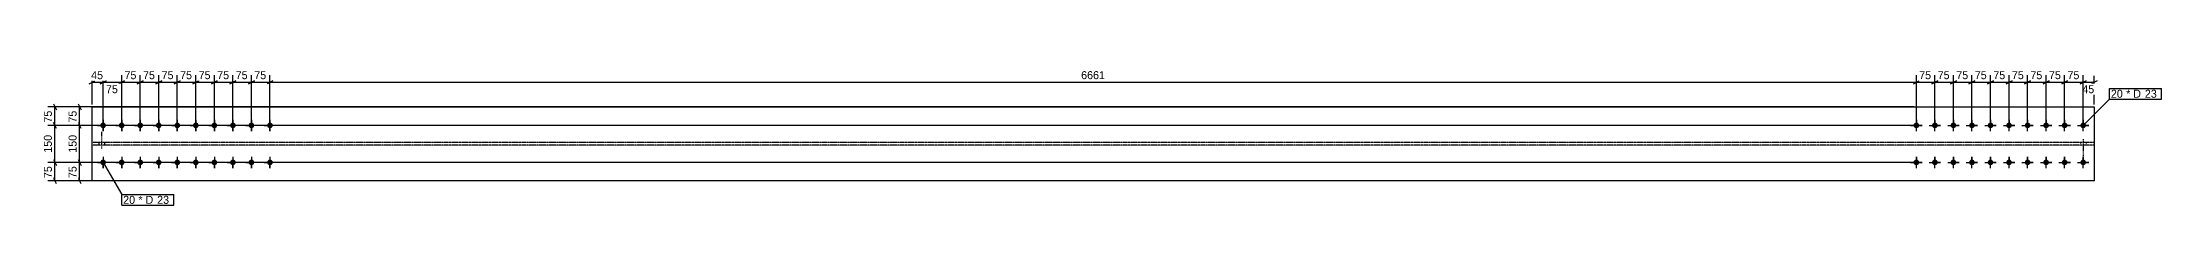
# Model space of a CAD drawing. Header units: millimetres. Extents: x 26 to 22252, y 32 to 1108.
# Drawn here: x 26 to 8600, y 32 to 582 of the extents above; entities that cross this region are included whole.
import ezdxf

# ---------------------------------------------------------------- set-up
doc = ezdxf.new("R2010")
doc.units = ezdxf.units.MM
doc.linetypes.add('DXK_LINE_DOT2', pattern=[3.9198, 1.9599, -1.9599])
doc.linetypes.add('DXK_LINE_DOT4', pattern=[0.9408, 0.4704, -0.4704])
doc.styles.add('Comic Sans MS', font='COMIC.TTF', dxfattribs={"height": 0.2})

msp = doc.modelspace()

# ---------------------------------------------------------------- hatches: boundary and pattern name
at = {"linetype": 'Continuous'}
for points in [[(271.4, 344.4, -1), (271.4, 367.4, -1)], [(346.4, 344.4, -1), (346.4, 367.4, -1)], [(421.4, 344.4, -1), (421.4, 367.4, -1)], [(496.4, 344.4, -1), (496.4, 367.4, -1)], [(571.4, 344.4, -1), (571.4, 367.4, -1)], [(646.4, 344.4, -1), (646.4, 367.4, -1)], [(721.4, 344.4, -1), (721.4, 367.4, -1)], [(796.4, 344.4, -1), (796.4, 367.4, -1)], [(871.4, 344.4, -1), (871.4, 367.4, -1)], [(946.4, 344.4, -1), (946.4, 367.4, -1)], [(7607.4, 367.4, -1), (7607.4, 344.4, -1)], [(7682.4, 367.4, -1), (7682.4, 344.4, -1)], [(7757.4, 367.4, -1), (7757.4, 344.4, -1)], [(7832.4, 367.4, -1), (7832.4, 344.4, -1)], [(7907.4, 367.4, -1), (7907.4, 344.4, -1)], [(7982.4, 367.4, -1), (7982.4, 344.4, -1)], [(8057.4, 367.4, -1), (8057.4, 344.4, -1)], [(8132.4, 367.4, -1), (8132.4, 344.4, -1)], [(8207.4, 367.4, -1), (8207.4, 344.4, -1)], [(8282.4, 367.4, -1), (8282.4, 344.4, -1)], [(271.4, 194.4, -1), (271.4, 217.4, -1)], [(346.4, 194.4, -1), (346.4, 217.4, -1)], [(421.4, 194.4, -1), (421.4, 217.4, -1)], [(496.4, 194.4, -1), (496.4, 217.4, -1)], [(571.4, 194.4, -1), (571.4, 217.4, -1)], [(646.4, 194.4, -1), (646.4, 217.4, -1)], [(721.4, 194.4, -1), (721.4, 217.4, -1)], [(796.4, 194.4, -1), (796.4, 217.4, -1)], [(871.4, 194.4, -1), (871.4, 217.4, -1)], [(946.4, 194.4, -1), (946.4, 217.4, -1)], [(7607.4, 217.4, -1), (7607.4, 194.4, -1)], [(7682.4, 217.4, -1), (7682.4, 194.4, -1)], [(7757.4, 217.4, -1), (7757.4, 194.4, -1)], [(7832.4, 217.4, -1), (7832.4, 194.4, -1)], [(7907.4, 217.4, -1), (7907.4, 194.4, -1)], [(7982.4, 217.4, -1), (7982.4, 194.4, -1)], [(8057.4, 217.4, -1), (8057.4, 194.4, -1)], [(8132.4, 217.4, -1), (8132.4, 194.4, -1)], [(8207.4, 217.4, -1), (8207.4, 194.4, -1)], [(8282.4, 217.4, -1), (8282.4, 194.4, -1)]]:
    msp.add_hatch(color=3, dxfattribs=at).paths.add_polyline_path(points)

# ---------------------------------------------------------------- linework, layer by layer
at = {"color": 8, "linetype": 'Continuous'}
for p, q in [((226.4, 440.9), (226.4, 559.3)), ((259.4, 524.9), (283.4, 536.9)), ((271.4, 365.9), (271.4, 556.5)), ((334.4, 524.9), (358.4, 536.9)), ((346.4, 365.9), (346.4, 559.3)), ((409.4, 524.9), (433.4, 536.9)), ((421.4, 365.9), (421.4, 559.3)), ((484.4, 524.9), (508.4, 536.9)), ((496.4, 365.9), (496.4, 559.3)), ((559.4, 524.9), (583.4, 536.9)), ((571.4, 365.9), (571.4, 559.3)), ((571.4, 530.9), (646.4, 530.9)), ((658.4, 536.9), (634.4, 524.9)), ((646.4, 365.9), (646.4, 559.3)), ((709.4, 524.9), (733.4, 536.9)), ((721.4, 365.9), (721.4, 559.3)), ((784.4, 524.9), (808.4, 536.9)), ((796.4, 365.9), (796.4, 559.3)), ((859.4, 524.9), (883.4, 536.9)), ((871.4, 365.9), (871.4, 559.3)), ((871.4, 530.9), (946.4, 530.9)), ((958.4, 536.9), (934.4, 524.9)), ((958.4, 536.9), (934.4, 524.9)), ((946.4, 365.9), (946.4, 559.3)), ((946.4, 365.9), (946.4, 559.3)), ((7595.4, 524.9), (7619.4, 536.9)), ((7607.4, 365.9), (7607.4, 559.3)), ((7670.4, 524.9), (7694.4, 536.9)), ((7682.4, 365.9), (7682.4, 559.3)), ((7745.4, 524.9), (7769.4, 536.9)), ((7757.4, 365.9), (7757.4, 559.3)), ((7820.4, 524.9), (7844.4, 536.9)), ((7832.4, 365.9), (7832.4, 559.3)), ((7895.4, 524.9), (7919.4, 536.9)), ((7907.4, 365.9), (7907.4, 559.3)), ((7970.4, 524.9), (7994.4, 536.9)), ((7982.4, 365.9), (7982.4, 559.3)), ((8045.4, 524.9), (8069.4, 536.9)), ((8057.4, 365.9), (8057.4, 559.3)), ((8120.4, 524.9), (8144.4, 536.9)), ((8132.4, 365.9), (8132.4, 559.3)), ((8195.4, 524.9), (8219.4, 536.9)), ((8207.4, 365.9), (8207.4, 559.3)), ((8270.4, 524.9), (8294.4, 536.9)), ((8282.4, 365.9), (8282.4, 556.5)), ((8282.4, 530.9), (8327.4, 530.9)), ((8339.4, 536.9), (8315.4, 524.9)), ((8327.4, 440.9), (8327.4, 556.5)), ((216.4, 430.9), (48, 430.9)), ((70.4, 442.9), (82.4, 418.9)), ((76.4, 355.9), (76.4, 430.9)), ((7597.4, 430.9), (148, 430.9)), ((170.4, 442.9), (182.4, 418.9)), ((82.4, 343.9), (70.4, 367.9)), ((7597.4, 355.9), (148, 355.9)), ((182.4, 343.9), (170.4, 367.9)), ((176.4, 205.9), (176.4, 355.9)), ((261.4, 205.9), (48, 205.9)), ((70.4, 217.9), (82.4, 193.9)), ((76.4, 130.9), (76.4, 205.9)), ((7597.4, 205.9), (148, 205.9)), ((170.4, 217.9), (182.4, 193.9)), ((216.4, 130.9), (48, 130.9)), ((82.4, 118.9), (70.4, 142.9)), ((7597.4, 130.9), (148, 130.9)), ((182.4, 118.9), (170.4, 142.9))]:
    msp.add_line(p, q, dxfattribs=at)
at = {"color": 7, "linetype": 'Continuous'}
for p, q in [((226.4, 130.9), (226.4, 430.9)), ((226.4, 430.9), (8327.4, 430.9)), ((8327.4, 430.9), (8327.4, 130.9)), ((8327.4, 130.9), (226.4, 130.9))]:
    msp.add_line(p, q, dxfattribs=at)
at = {"color": 3, "linetype": 'Continuous'}
for p, q in [((294.4, 355.9), (248.4, 355.9)), ((248.4, 355.9), (263.7, 355.9)), ((271.4, 378.9), (271.4, 332.9)), ((271.4, 378.9), (271.4, 363.6)), ((271.4, 332.9), (271.4, 348.2)), ((294.4, 355.9), (279.1, 355.9)), ((369.4, 355.9), (323.4, 355.9)), ((323.4, 355.9), (338.7, 355.9)), ((346.4, 378.9), (346.4, 332.9)), ((346.4, 378.9), (346.4, 363.6)), ((346.4, 332.9), (346.4, 348.2)), ((369.4, 355.9), (354.1, 355.9)), ((444.4, 355.9), (398.4, 355.9)), ((398.4, 355.9), (413.7, 355.9)), ((421.4, 378.9), (421.4, 332.9)), ((421.4, 378.9), (421.4, 363.6)), ((421.4, 332.9), (421.4, 348.2)), ((444.4, 355.9), (429.1, 355.9)), ((519.4, 355.9), (473.4, 355.9)), ((473.4, 355.9), (488.7, 355.9)), ((496.4, 378.9), (496.4, 332.9)), ((496.4, 378.9), (496.4, 363.6)), ((496.4, 332.9), (496.4, 348.2)), ((519.4, 355.9), (504.1, 355.9)), ((594.4, 355.9), (548.4, 355.9)), ((548.4, 355.9), (563.7, 355.9)), ((571.4, 378.9), (571.4, 332.9)), ((571.4, 378.9), (571.4, 363.6)), ((571.4, 332.9), (571.4, 348.2)), ((594.4, 355.9), (579.1, 355.9)), ((669.4, 355.9), (623.4, 355.9)), ((623.4, 355.9), (638.7, 355.9)), ((646.4, 378.9), (646.4, 332.9)), ((646.4, 378.9), (646.4, 363.6)), ((646.4, 332.9), (646.4, 348.2)), ((669.4, 355.9), (654.1, 355.9)), ((744.4, 355.9), (698.4, 355.9)), ((698.4, 355.9), (713.7, 355.9)), ((721.4, 378.9), (721.4, 332.9)), ((721.4, 378.9), (721.4, 363.6)), ((721.4, 332.9), (721.4, 348.2)), ((744.4, 355.9), (729.1, 355.9)), ((819.4, 355.9), (773.4, 355.9)), ((773.4, 355.9), (788.7, 355.9)), ((796.4, 378.9), (796.4, 332.9)), ((796.4, 378.9), (796.4, 363.6)), ((796.4, 332.9), (796.4, 348.2)), ((819.4, 355.9), (804.1, 355.9)), ((894.4, 355.9), (848.4, 355.9)), ((848.4, 355.9), (863.7, 355.9)), ((871.4, 378.9), (871.4, 332.9)), ((871.4, 378.9), (871.4, 363.6)), ((871.4, 332.9), (871.4, 348.2)), ((894.4, 355.9), (879.1, 355.9)), ((969.4, 355.9), (923.4, 355.9)), ((923.4, 355.9), (938.7, 355.9)), ((946.4, 378.9), (946.4, 332.9)), ((946.4, 378.9), (946.4, 363.6)), ((946.4, 332.9), (946.4, 348.2)), ((969.4, 355.9), (954.1, 355.9)), ((7584.4, 355.9), (7630.4, 355.9)), ((7584.4, 355.9), (7599.7, 355.9)), ((7607.4, 332.9), (7607.4, 378.9)), ((7607.4, 378.9), (7607.4, 363.6)), ((7607.4, 332.9), (7607.4, 348.2)), ((7630.4, 355.9), (7615.1, 355.9)), ((7659.4, 355.9), (7705.4, 355.9)), ((7659.4, 355.9), (7674.7, 355.9)), ((7682.4, 332.9), (7682.4, 378.9)), ((7682.4, 378.9), (7682.4, 363.6)), ((7682.4, 332.9), (7682.4, 348.2)), ((7705.4, 355.9), (7690.1, 355.9)), ((7734.4, 355.9), (7780.4, 355.9)), ((7734.4, 355.9), (7749.7, 355.9)), ((7757.4, 332.9), (7757.4, 378.9)), ((7757.4, 378.9), (7757.4, 363.6)), ((7757.4, 332.9), (7757.4, 348.2)), ((7780.4, 355.9), (7765.1, 355.9)), ((7809.4, 355.9), (7855.4, 355.9)), ((7809.4, 355.9), (7824.7, 355.9)), ((7832.4, 332.9), (7832.4, 378.9)), ((7832.4, 378.9), (7832.4, 363.6)), ((7832.4, 332.9), (7832.4, 348.2)), ((7855.4, 355.9), (7840.1, 355.9)), ((7884.4, 355.9), (7930.4, 355.9)), ((7884.4, 355.9), (7899.7, 355.9)), ((7907.4, 332.9), (7907.4, 378.9)), ((7907.4, 378.9), (7907.4, 363.6)), ((7907.4, 332.9), (7907.4, 348.2)), ((7930.4, 355.9), (7915.1, 355.9)), ((7959.4, 355.9), (8005.4, 355.9)), ((7959.4, 355.9), (7974.7, 355.9)), ((7982.4, 332.9), (7982.4, 378.9)), ((7982.4, 378.9), (7982.4, 363.6)), ((7982.4, 332.9), (7982.4, 348.2)), ((8005.4, 355.9), (7990.1, 355.9)), ((8034.4, 355.9), (8080.4, 355.9)), ((8034.4, 355.9), (8049.7, 355.9)), ((8057.4, 332.9), (8057.4, 378.9)), ((8057.4, 378.9), (8057.4, 363.6)), ((8057.4, 332.9), (8057.4, 348.2)), ((8080.4, 355.9), (8065.1, 355.9)), ((8109.4, 355.9), (8155.4, 355.9)), ((8109.4, 355.9), (8124.7, 355.9)), ((8132.4, 332.9), (8132.4, 378.9)), ((8132.4, 378.9), (8132.4, 363.6)), ((8132.4, 332.9), (8132.4, 348.2)), ((8155.4, 355.9), (8140.1, 355.9)), ((8184.4, 355.9), (8230.4, 355.9)), ((8184.4, 355.9), (8199.7, 355.9)), ((8207.4, 332.9), (8207.4, 378.9)), ((8207.4, 378.9), (8207.4, 363.6)), ((8207.4, 332.9), (8207.4, 348.2)), ((8230.4, 355.9), (8215.1, 355.9)), ((8259.4, 355.9), (8305.4, 355.9)), ((8259.4, 355.9), (8274.7, 355.9)), ((8282.4, 332.9), (8282.4, 378.9)), ((8282.4, 378.9), (8282.4, 363.6)), ((8282.4, 332.9), (8282.4, 348.2)), ((8305.4, 355.9), (8290.1, 355.9)), ((294.4, 205.9), (248.4, 205.9)), ((248.4, 205.9), (263.7, 205.9)), ((271.4, 228.9), (271.4, 182.9)), ((271.4, 228.9), (271.4, 213.6)), ((271.4, 182.9), (271.4, 198.2)), ((294.4, 205.9), (279.1, 205.9)), ((369.4, 205.9), (323.4, 205.9)), ((323.4, 205.9), (338.7, 205.9)), ((346.4, 228.9), (346.4, 182.9)), ((346.4, 228.9), (346.4, 213.6)), ((346.4, 182.9), (346.4, 198.2)), ((369.4, 205.9), (354.1, 205.9)), ((444.4, 205.9), (398.4, 205.9)), ((398.4, 205.9), (413.7, 205.9)), ((421.4, 228.9), (421.4, 182.9)), ((421.4, 228.9), (421.4, 213.6)), ((421.4, 182.9), (421.4, 198.2)), ((444.4, 205.9), (429.1, 205.9)), ((519.4, 205.9), (473.4, 205.9)), ((473.4, 205.9), (488.7, 205.9)), ((496.4, 228.9), (496.4, 182.9)), ((496.4, 228.9), (496.4, 213.6)), ((496.4, 182.9), (496.4, 198.2)), ((519.4, 205.9), (504.1, 205.9)), ((594.4, 205.9), (548.4, 205.9)), ((548.4, 205.9), (563.7, 205.9)), ((571.4, 228.9), (571.4, 182.9)), ((571.4, 228.9), (571.4, 213.6)), ((571.4, 182.9), (571.4, 198.2)), ((594.4, 205.9), (579.1, 205.9)), ((669.4, 205.9), (623.4, 205.9)), ((623.4, 205.9), (638.7, 205.9)), ((646.4, 228.9), (646.4, 182.9)), ((646.4, 228.9), (646.4, 213.6)), ((646.4, 182.9), (646.4, 198.2)), ((669.4, 205.9), (654.1, 205.9)), ((744.4, 205.9), (698.4, 205.9)), ((698.4, 205.9), (713.7, 205.9)), ((721.4, 228.9), (721.4, 182.9)), ((721.4, 228.9), (721.4, 213.6)), ((721.4, 182.9), (721.4, 198.2)), ((744.4, 205.9), (729.1, 205.9)), ((819.4, 205.9), (773.4, 205.9)), ((773.4, 205.9), (788.7, 205.9)), ((796.4, 228.9), (796.4, 182.9)), ((796.4, 228.9), (796.4, 213.6)), ((796.4, 182.9), (796.4, 198.2)), ((819.4, 205.9), (804.1, 205.9)), ((894.4, 205.9), (848.4, 205.9)), ((848.4, 205.9), (863.7, 205.9)), ((871.4, 228.9), (871.4, 182.9)), ((871.4, 228.9), (871.4, 213.6)), ((871.4, 182.9), (871.4, 198.2)), ((894.4, 205.9), (879.1, 205.9)), ((969.4, 205.9), (923.4, 205.9)), ((923.4, 205.9), (938.7, 205.9)), ((946.4, 228.9), (946.4, 182.9)), ((946.4, 228.9), (946.4, 213.6)), ((946.4, 182.9), (946.4, 198.2)), ((969.4, 205.9), (954.1, 205.9)), ((7584.4, 205.9), (7630.4, 205.9)), ((7584.4, 205.9), (7599.7, 205.9)), ((7607.4, 182.9), (7607.4, 228.9)), ((7607.4, 228.9), (7607.4, 213.6)), ((7607.4, 182.9), (7607.4, 198.2)), ((7630.4, 205.9), (7615.1, 205.9)), ((7659.4, 205.9), (7705.4, 205.9)), ((7659.4, 205.9), (7674.7, 205.9)), ((7682.4, 182.9), (7682.4, 228.9)), ((7682.4, 228.9), (7682.4, 213.6)), ((7682.4, 182.9), (7682.4, 198.2)), ((7705.4, 205.9), (7690.1, 205.9)), ((7734.4, 205.9), (7780.4, 205.9)), ((7734.4, 205.9), (7749.7, 205.9)), ((7757.4, 182.9), (7757.4, 228.9)), ((7757.4, 228.9), (7757.4, 213.6)), ((7757.4, 182.9), (7757.4, 198.2)), ((7780.4, 205.9), (7765.1, 205.9)), ((7809.4, 205.9), (7855.4, 205.9)), ((7809.4, 205.9), (7824.7, 205.9)), ((7832.4, 182.9), (7832.4, 228.9)), ((7832.4, 228.9), (7832.4, 213.6)), ((7832.4, 182.9), (7832.4, 198.2)), ((7855.4, 205.9), (7840.1, 205.9)), ((7884.4, 205.9), (7930.4, 205.9)), ((7884.4, 205.9), (7899.7, 205.9)), ((7907.4, 182.9), (7907.4, 228.9)), ((7907.4, 228.9), (7907.4, 213.6)), ((7907.4, 182.9), (7907.4, 198.2)), ((7930.4, 205.9), (7915.1, 205.9)), ((7959.4, 205.9), (8005.4, 205.9)), ((7959.4, 205.9), (7974.7, 205.9)), ((7982.4, 182.9), (7982.4, 228.9)), ((7982.4, 228.9), (7982.4, 213.6)), ((7982.4, 182.9), (7982.4, 198.2)), ((8005.4, 205.9), (7990.1, 205.9)), ((8034.4, 205.9), (8080.4, 205.9)), ((8034.4, 205.9), (8049.7, 205.9)), ((8057.4, 182.9), (8057.4, 228.9)), ((8057.4, 228.9), (8057.4, 213.6)), ((8057.4, 182.9), (8057.4, 198.2)), ((8080.4, 205.9), (8065.1, 205.9)), ((8109.4, 205.9), (8155.4, 205.9)), ((8109.4, 205.9), (8124.7, 205.9)), ((8132.4, 182.9), (8132.4, 228.9)), ((8132.4, 228.9), (8132.4, 213.6)), ((8132.4, 182.9), (8132.4, 198.2)), ((8155.4, 205.9), (8140.1, 205.9)), ((8184.4, 205.9), (8230.4, 205.9)), ((8184.4, 205.9), (8199.7, 205.9)), ((8207.4, 182.9), (8207.4, 228.9)), ((8207.4, 228.9), (8207.4, 213.6)), ((8207.4, 182.9), (8207.4, 198.2)), ((8230.4, 205.9), (8215.1, 205.9)), ((8259.4, 205.9), (8305.4, 205.9)), ((8259.4, 205.9), (8274.7, 205.9)), ((8282.4, 182.9), (8282.4, 228.9)), ((8282.4, 228.9), (8282.4, 213.6)), ((8282.4, 182.9), (8282.4, 198.2)), ((8305.4, 205.9), (8290.1, 205.9))]:
    msp.add_line(p, q, dxfattribs=at)
at = {"color": 7, "linetype": 'DXK_LINE_DOT4'}
for p, q in [((8327.4, 286.7), (226.4, 286.7)), ((8327.4, 275.2), (226.4, 275.2))]:
    msp.add_line(p, q, dxfattribs=at)
at = {"color": 3, "linetype": 'DXK_LINE_DOT2'}
for p, q in [((254.9, 275.2), (254.9, 286.7)), ((254.9, 275.2), (254.9, 286.7)), ((254.9, 275.2), (254.9, 286.7)), ((254.9, 275.2), (254.9, 286.7)), ((254.9, 275.2), (254.9, 286.7)), ((266.4, 262), (266.4, 330.2)), ((266.4, 262), (266.4, 330.2)), ((266.4, 262), (266.4, 330.2)), ((266.4, 262), (266.4, 330.2)), ((266.4, 262), (266.4, 330.2)), ((277.9, 275.2), (277.9, 286.7)), ((277.9, 275.2), (277.9, 286.7)), ((277.9, 275.2), (277.9, 286.7)), ((277.9, 275.2), (277.9, 286.7)), ((277.9, 275.2), (277.9, 286.7)), ((8270.9, 286.7), (8270.9, 275.2)), ((8270.9, 286.7), (8270.9, 275.2)), ((8270.9, 286.7), (8270.9, 275.2)), ((8270.9, 286.7), (8270.9, 275.2)), ((8270.9, 286.7), (8270.9, 275.2)), ((8282.4, 299.9), (8282.4, 231.7)), ((8282.4, 299.9), (8282.4, 231.7)), ((8282.4, 299.9), (8282.4, 231.7)), ((8282.4, 299.9), (8282.4, 231.7)), ((8282.4, 299.9), (8282.4, 231.7)), ((8293.9, 286.7), (8293.9, 275.2)), ((8293.9, 286.7), (8293.9, 275.2)), ((8293.9, 286.7), (8293.9, 275.2)), ((8293.9, 286.7), (8293.9, 275.2)), ((8293.9, 286.7), (8293.9, 275.2))]:
    msp.add_line(p, q, dxfattribs=at)

# ---------------------------------------------------------------- wipeouts: each hides what was drawn before it
at = {"color": 0}
for points in [[(8446.6, 468), (8446.6, 500), (8394.5, 500), (8394.5, 468)], [(404.5, 38), (404.5, 70), (352.4, 70), (352.4, 38)]]:
    msp.add_wipeout(points, dxfattribs=at)

# ---------------------------------------------------------------- next in the draw order: wipeouts: each hides what was drawn before it
for points in [[(641.4, 536.9), (641.4, 581.7), (576.4, 581.7), (576.4, 536.9)], [(8337.4, 480.1), (8337.4, 524.9), (8272.4, 524.9), (8272.4, 480.1)], [(8446.6, 468), (8446.6, 500), (8394.5, 500), (8394.5, 468)], [(170.4, 323), (125.6, 323), (125.6, 238.8), (170.4, 238.8)], [(70.4, 200.9), (25.6, 200.9), (25.6, 135.9), (70.4, 135.9)], [(404.5, 38), (404.5, 70), (352.4, 70), (352.4, 38)]]:
    msp.add_wipeout(points, dxfattribs=at)

# ---------------------------------------------------------------- next in the draw order: linework, layer by layer
at = {"color": 8, "linetype": 'Continuous'}
for p, q in [((496.4, 530.9), (571.4, 530.9)), ((583.4, 536.9), (559.4, 524.9)), ((571.4, 365.9), (571.4, 559.3)), ((634.4, 524.9), (658.4, 536.9)), ((646.4, 365.9), (646.4, 559.3)), ((8207.4, 530.9), (8282.4, 530.9)), ((8294.4, 536.9), (8270.4, 524.9)), ((8282.4, 365.9), (8282.4, 559.3)), ((176.4, 355.9), (176.4, 430.9)), ((261.4, 355.9), (48, 355.9)), ((7597.4, 355.9), (148, 355.9)), ((182.4, 343.9), (170.4, 367.9)), ((70.4, 217.9), (82.4, 193.9)), ((7597.4, 205.9), (148, 205.9)), ((170.4, 217.9), (182.4, 193.9)), ((176.4, 130.9), (176.4, 205.9))]:
    msp.add_line(p, q, dxfattribs=at)
at = {"color": 7, "linetype": 'Continuous'}
for p, q in [((8282.4, 355.9), (8388.5, 462)), ((8388.5, 462), (8388.5, 506)), ((271.4, 205.9), (346.4, 76)), ((346.4, 32), (346.4, 76))]:
    msp.add_line(p, q, dxfattribs=at)

# ---------------------------------------------------------------- next in the draw order: texts
at = {"color": 3, "style": 'Comic Sans MS'}
for s, p in [('75', (582.8, 543.3)), ('45', (8278.8, 486.5))]:
    msp.add_text(s, height=32.38, dxfattribs=at).set_placement(p)
for s, p in [('150', (164, 245.2)), ('75', (64, 142.3))]:
    msp.add_text(s, height=32.38, rotation=90.00021, dxfattribs=at).set_placement(p)

# ---------------------------------------------------------------- next in the draw order: wipeouts: each hides what was drawn before it
at = {"color": 0}
for points in [[(8522.4, 468), (8522.4, 500), (8456.2, 500), (8456.2, 468)], [(480.3, 38), (480.3, 70), (414.1, 70), (414.1, 38)]]:
    msp.add_wipeout(points, dxfattribs=at)

# ---------------------------------------------------------------- next in the draw order: wipeouts: each hides what was drawn before it
for points in [[(566.4, 536.9), (566.4, 581.7), (501.4, 581.7), (501.4, 536.9)], [(8277.4, 536.9), (8277.4, 581.7), (8212.4, 581.7), (8212.4, 536.9)], [(8522.4, 468), (8522.4, 500), (8456.2, 500), (8456.2, 468)], [(70.4, 425.9), (25.6, 425.9), (25.6, 360.9), (70.4, 360.9)], [(170.4, 425.9), (125.6, 425.9), (125.6, 360.9), (170.4, 360.9)], [(170.4, 200.9), (125.6, 200.9), (125.6, 135.9), (170.4, 135.9)], [(480.3, 38), (480.3, 70), (414.1, 70), (414.1, 38)]]:
    msp.add_wipeout(points, dxfattribs=at)

# ---------------------------------------------------------------- next in the draw order: linework, layer by layer
at = {"color": 8, "linetype": 'Continuous'}
for p, q in [((421.4, 530.9), (496.4, 530.9)), ((508.4, 536.9), (484.4, 524.9)), ((496.4, 365.9), (496.4, 559.3)), ((8132.4, 530.9), (8207.4, 530.9)), ((8219.4, 536.9), (8195.4, 524.9)), ((8207.4, 365.9), (8207.4, 559.3)), ((261.4, 355.9), (48, 355.9)), ((82.4, 343.9), (70.4, 367.9)), ((76.4, 205.9), (76.4, 355.9)), ((261.4, 205.9), (48, 205.9))]:
    msp.add_line(p, q, dxfattribs=at)

# ---------------------------------------------------------------- next in the draw order: texts
at = {"color": 3, "style": 'Comic Sans MS'}
for s, p in [('75', (507.8, 543.3)), ('75', (8218.8, 543.3)), ('20', (8394.5, 468)), ('20', (352.4, 38))]:
    msp.add_text(s, height=32.38, dxfattribs=at).set_placement(p)
for p in [(64, 367.3), (164, 367.3), (164, 142.3)]:
    msp.add_text('75', height=32.38, rotation=90.00021, dxfattribs=at).set_placement(p)

# ---------------------------------------------------------------- next in the draw order: wipeouts: each hides what was drawn before it
at = {"color": 0}
for points in [[(8584.1, 468), (8584.1, 500), (8532, 500), (8532, 468)], [(542, 38), (542, 70), (489.9, 70), (489.9, 38)]]:
    msp.add_wipeout(points, dxfattribs=at)

# ---------------------------------------------------------------- next in the draw order: wipeouts: each hides what was drawn before it
for points in [[(491.4, 536.9), (491.4, 581.7), (426.4, 581.7), (426.4, 536.9)], [(8202.4, 536.9), (8202.4, 581.7), (8137.4, 581.7), (8137.4, 536.9)], [(8584.1, 468), (8584.1, 500), (8532, 500), (8532, 468)], [(70.4, 323), (25.6, 323), (25.6, 238.8), (70.4, 238.8)], [(542, 38), (542, 70), (489.9, 70), (489.9, 38)]]:
    msp.add_wipeout(points, dxfattribs=at)

# ---------------------------------------------------------------- next in the draw order: linework, layer by layer
at = {"color": 8, "linetype": 'Continuous'}
for p, q in [((346.4, 530.9), (421.4, 530.9)), ((433.4, 536.9), (409.4, 524.9)), ((421.4, 365.9), (421.4, 559.3)), ((8057.4, 530.9), (8132.4, 530.9)), ((8144.4, 536.9), (8120.4, 524.9)), ((8132.4, 365.9), (8132.4, 559.3))]:
    msp.add_line(p, q, dxfattribs=at)
at = {"color": 7, "linetype": 'Continuous'}
for p, q in [((8388.5, 506), (8599.7, 506)), ((8388.5, 462), (8599.7, 462)), ((8599.7, 462), (8599.7, 506)), ((346.4, 76), (557.6, 76)), ((346.4, 32), (557.6, 32)), ((557.6, 32), (557.6, 76))]:
    msp.add_line(p, q, dxfattribs=at)

# ---------------------------------------------------------------- next in the draw order: texts
at = {"color": 3, "style": 'Comic Sans MS'}
for s, p in [('75', (432.8, 543.3)), ('75', (8143.8, 543.3)), ('* D', (8456.2, 468)), ('23', (8532, 468)), ('* D', (414.1, 38)), ('23', (489.9, 38))]:
    msp.add_text(s, height=32.38, dxfattribs=at).set_placement(p)
msp.add_text('150', height=32.38, rotation=90.00021, dxfattribs=at).set_placement((64, 245.2))

# ---------------------------------------------------------------- next in the draw order: wipeouts: each hides what was drawn before it
at = {"color": 0}
for points in [[(416.4, 536.9), (416.4, 581.7), (351.4, 581.7), (351.4, 536.9)], [(8127.4, 536.9), (8127.4, 581.7), (8062.4, 581.7), (8062.4, 536.9)]]:
    msp.add_wipeout(points, dxfattribs=at)

# ---------------------------------------------------------------- next in the draw order: linework, layer by layer
at = {"color": 8, "linetype": 'Continuous'}
for p, q in [((271.4, 530.9), (346.4, 530.9)), ((358.4, 536.9), (334.4, 524.9)), ((346.4, 365.9), (346.4, 556.5)), ((7982.4, 530.9), (8057.4, 530.9)), ((8069.4, 536.9), (8045.4, 524.9)), ((8057.4, 365.9), (8057.4, 559.3))]:
    msp.add_line(p, q, dxfattribs=at)

# ---------------------------------------------------------------- next in the draw order: texts
at = {"color": 3, "style": 'Comic Sans MS'}
for p in [(357.8, 543.3), (8068.8, 543.3)]:
    msp.add_text('75', height=32.38, dxfattribs=at).set_placement(p)

# ---------------------------------------------------------------- next in the draw order: wipeouts: each hides what was drawn before it
at = {"color": 0}
for points in [[(341.4, 480.1), (341.4, 524.9), (276.4, 524.9), (276.4, 480.1)], [(8052.4, 536.9), (8052.4, 581.7), (7987.4, 581.7), (7987.4, 536.9)]]:
    msp.add_wipeout(points, dxfattribs=at)

# ---------------------------------------------------------------- next in the draw order: linework, layer by layer
at = {"color": 8, "linetype": 'Continuous'}
for p, q in [((214.4, 524.9), (238.4, 536.9)), ((226.4, 530.9), (271.4, 530.9)), ((283.4, 536.9), (259.4, 524.9)), ((271.4, 365.9), (271.4, 559.3)), ((7907.4, 530.9), (7982.4, 530.9)), ((7994.4, 536.9), (7970.4, 524.9)), ((7982.4, 365.9), (7982.4, 559.3))]:
    msp.add_line(p, q, dxfattribs=at)

# ---------------------------------------------------------------- next in the draw order: texts
at = {"color": 3, "style": 'Comic Sans MS'}
for p in [(282.8, 486.5), (7993.8, 543.3)]:
    msp.add_text('75', height=32.38, dxfattribs=at).set_placement(p)

# ---------------------------------------------------------------- next in the draw order: wipeouts: each hides what was drawn before it
at = {"color": 0}
for points in [[(281.4, 536.9), (281.4, 581.7), (216.4, 581.7), (216.4, 536.9)], [(7977.4, 536.9), (7977.4, 581.7), (7912.4, 581.7), (7912.4, 536.9)]]:
    msp.add_wipeout(points, dxfattribs=at)

# ---------------------------------------------------------------- next in the draw order: linework, layer by layer
at = {"color": 8, "linetype": 'Continuous'}
for p, q in [((7832.4, 530.9), (7907.4, 530.9)), ((7919.4, 536.9), (7895.4, 524.9)), ((7907.4, 365.9), (7907.4, 559.3))]:
    msp.add_line(p, q, dxfattribs=at)

# ---------------------------------------------------------------- next in the draw order: texts
at = {"color": 3, "style": 'Comic Sans MS'}
for s, p in [('45', (222.8, 543.3)), ('75', (7918.8, 543.3))]:
    msp.add_text(s, height=32.38, dxfattribs=at).set_placement(p)

# ---------------------------------------------------------------- next in the draw order: wipeouts: each hides what was drawn before it
at = {"color": 0}
msp.add_wipeout([(7902.4, 536.9), (7902.4, 581.7), (7837.4, 581.7), (7837.4, 536.9)], dxfattribs=at)

# ---------------------------------------------------------------- next in the draw order: linework, layer by layer
at = {"color": 8, "linetype": 'Continuous'}
for p, q in [((7757.4, 530.9), (7832.4, 530.9)), ((7844.4, 536.9), (7820.4, 524.9)), ((7832.4, 365.9), (7832.4, 559.3))]:
    msp.add_line(p, q, dxfattribs=at)

# ---------------------------------------------------------------- next in the draw order: texts
at = {"color": 3, "style": 'Comic Sans MS'}
msp.add_text('75', height=32.38, dxfattribs=at).set_placement((7843.8, 543.3))

# ---------------------------------------------------------------- next in the draw order: wipeouts: each hides what was drawn before it
at = {"color": 0}
msp.add_wipeout([(7827.4, 536.9), (7827.4, 581.7), (7762.4, 581.7), (7762.4, 536.9)], dxfattribs=at)

# ---------------------------------------------------------------- next in the draw order: linework, layer by layer
at = {"color": 8, "linetype": 'Continuous'}
for p, q in [((7682.4, 530.9), (7757.4, 530.9)), ((7769.4, 536.9), (7745.4, 524.9)), ((7757.4, 365.9), (7757.4, 559.3))]:
    msp.add_line(p, q, dxfattribs=at)

# ---------------------------------------------------------------- next in the draw order: texts
at = {"color": 3, "style": 'Comic Sans MS'}
msp.add_text('75', height=32.38, dxfattribs=at).set_placement((7768.8, 543.3))

# ---------------------------------------------------------------- next in the draw order: wipeouts: each hides what was drawn before it
at = {"color": 0}
msp.add_wipeout([(7752.4, 536.9), (7752.4, 581.7), (7687.4, 581.7), (7687.4, 536.9)], dxfattribs=at)

# ---------------------------------------------------------------- next in the draw order: linework, layer by layer
at = {"color": 8, "linetype": 'Continuous'}
for p, q in [((7607.4, 530.9), (7682.4, 530.9)), ((7694.4, 536.9), (7670.4, 524.9)), ((7682.4, 365.9), (7682.4, 559.3))]:
    msp.add_line(p, q, dxfattribs=at)

# ---------------------------------------------------------------- next in the draw order: texts
at = {"color": 3, "style": 'Comic Sans MS'}
msp.add_text('75', height=32.38, dxfattribs=at).set_placement((7693.8, 543.3))

# ---------------------------------------------------------------- next in the draw order: wipeouts: each hides what was drawn before it
at = {"color": 0}
msp.add_wipeout([(7677.4, 536.9), (7677.4, 581.7), (7612.4, 581.7), (7612.4, 536.9)], dxfattribs=at)

# ---------------------------------------------------------------- next in the draw order: linework, layer by layer
at = {"color": 8, "linetype": 'Continuous'}
for p, q in [((946.4, 530.9), (7607.4, 530.9)), ((7595.4, 524.9), (7619.4, 536.9)), ((7607.4, 365.9), (7607.4, 559.3))]:
    msp.add_line(p, q, dxfattribs=at)

# ---------------------------------------------------------------- next in the draw order: texts
at = {"color": 3, "style": 'Comic Sans MS'}
msp.add_text('75', height=32.38, dxfattribs=at).set_placement((7618.8, 543.3))

# ---------------------------------------------------------------- next in the draw order: wipeouts: each hides what was drawn before it
at = {"color": 0}
for points in [[(941.4, 536.9), (941.4, 581.7), (876.4, 581.7), (876.4, 536.9)], [(4332, 536.9), (4332, 581.7), (4221.8, 581.7), (4221.8, 536.9)]]:
    msp.add_wipeout(points, dxfattribs=at)

# ---------------------------------------------------------------- next in the draw order: linework, layer by layer
at = {"color": 8, "linetype": 'Continuous'}
for p, q in [((796.4, 530.9), (871.4, 530.9)), ((883.4, 536.9), (859.4, 524.9)), ((871.4, 365.9), (871.4, 559.3))]:
    msp.add_line(p, q, dxfattribs=at)

# ---------------------------------------------------------------- next in the draw order: texts
at = {"color": 3, "style": 'Comic Sans MS'}
for s, p in [('75', (882.8, 543.3)), ('6661', (4228.2, 543.3))]:
    msp.add_text(s, height=32.38, dxfattribs=at).set_placement(p)

# ---------------------------------------------------------------- next in the draw order: wipeouts: each hides what was drawn before it
at = {"color": 0}
msp.add_wipeout([(866.4, 536.9), (866.4, 581.7), (801.4, 581.7), (801.4, 536.9)], dxfattribs=at)

# ---------------------------------------------------------------- next in the draw order: linework, layer by layer
at = {"color": 8, "linetype": 'Continuous'}
for p, q in [((721.4, 530.9), (796.4, 530.9)), ((808.4, 536.9), (784.4, 524.9)), ((796.4, 365.9), (796.4, 559.3))]:
    msp.add_line(p, q, dxfattribs=at)

# ---------------------------------------------------------------- next in the draw order: texts
at = {"color": 3, "style": 'Comic Sans MS'}
msp.add_text('75', height=32.38, dxfattribs=at).set_placement((807.8, 543.3))

# ---------------------------------------------------------------- next in the draw order: wipeouts: each hides what was drawn before it
at = {"color": 0}
msp.add_wipeout([(791.4, 536.9), (791.4, 581.7), (726.4, 581.7), (726.4, 536.9)], dxfattribs=at)

# ---------------------------------------------------------------- next in the draw order: linework, layer by layer
at = {"color": 8, "linetype": 'Continuous'}
for p, q in [((646.4, 530.9), (721.4, 530.9)), ((733.4, 536.9), (709.4, 524.9)), ((721.4, 365.9), (721.4, 559.3))]:
    msp.add_line(p, q, dxfattribs=at)

# ---------------------------------------------------------------- next in the draw order: texts
at = {"color": 3, "style": 'Comic Sans MS'}
msp.add_text('75', height=32.38, dxfattribs=at).set_placement((732.8, 543.3))

# ---------------------------------------------------------------- next in the draw order: wipeouts: each hides what was drawn before it
at = {"color": 0}
msp.add_wipeout([(716.4, 536.9), (716.4, 581.7), (651.4, 581.7), (651.4, 536.9)], dxfattribs=at)

# ---------------------------------------------------------------- next in the draw order: texts
at = {"color": 3, "style": 'Comic Sans MS'}
msp.add_text('75', height=32.38, dxfattribs=at).set_placement((657.8, 543.3))

doc.saveas('drawing.dxf')
